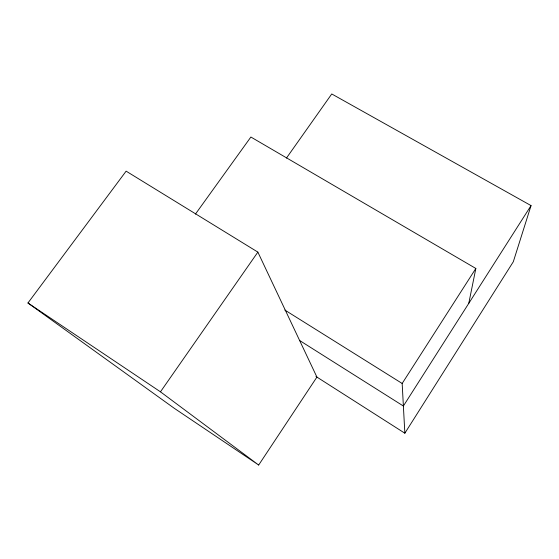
<?xml version="1.0" encoding="UTF-8"?>
<svg xmlns="http://www.w3.org/2000/svg" width="559" height="559" viewBox="0 0 559 559"><rect width="100%" height="100%" fill="white"/><g stroke="black" fill="none" stroke-linecap="round" stroke-linejoin="round"><path stroke-width="0.84" d="M468.777 303.362L475.849 268.467L250.879 137.025L195.426 214.111M286.453 158.078L331.753 93.961L531.05 205.6L513.309 261.745L404.849 433.211L315.954 376.473M531.05 205.6L403.381 406.023L299.435 340.389M404.849 433.211L402.166 383.467L475.849 268.467M258.677 465.039L316.918 377.087L257.867 252.116L126.124 171.152L27.95 302.992L174.31 408.322L258.677 465.039L160.468 391.824L27.95 302.992M160.468 391.824L257.867 252.116M284.817 310.042L402.166 383.467"/></g></svg>
